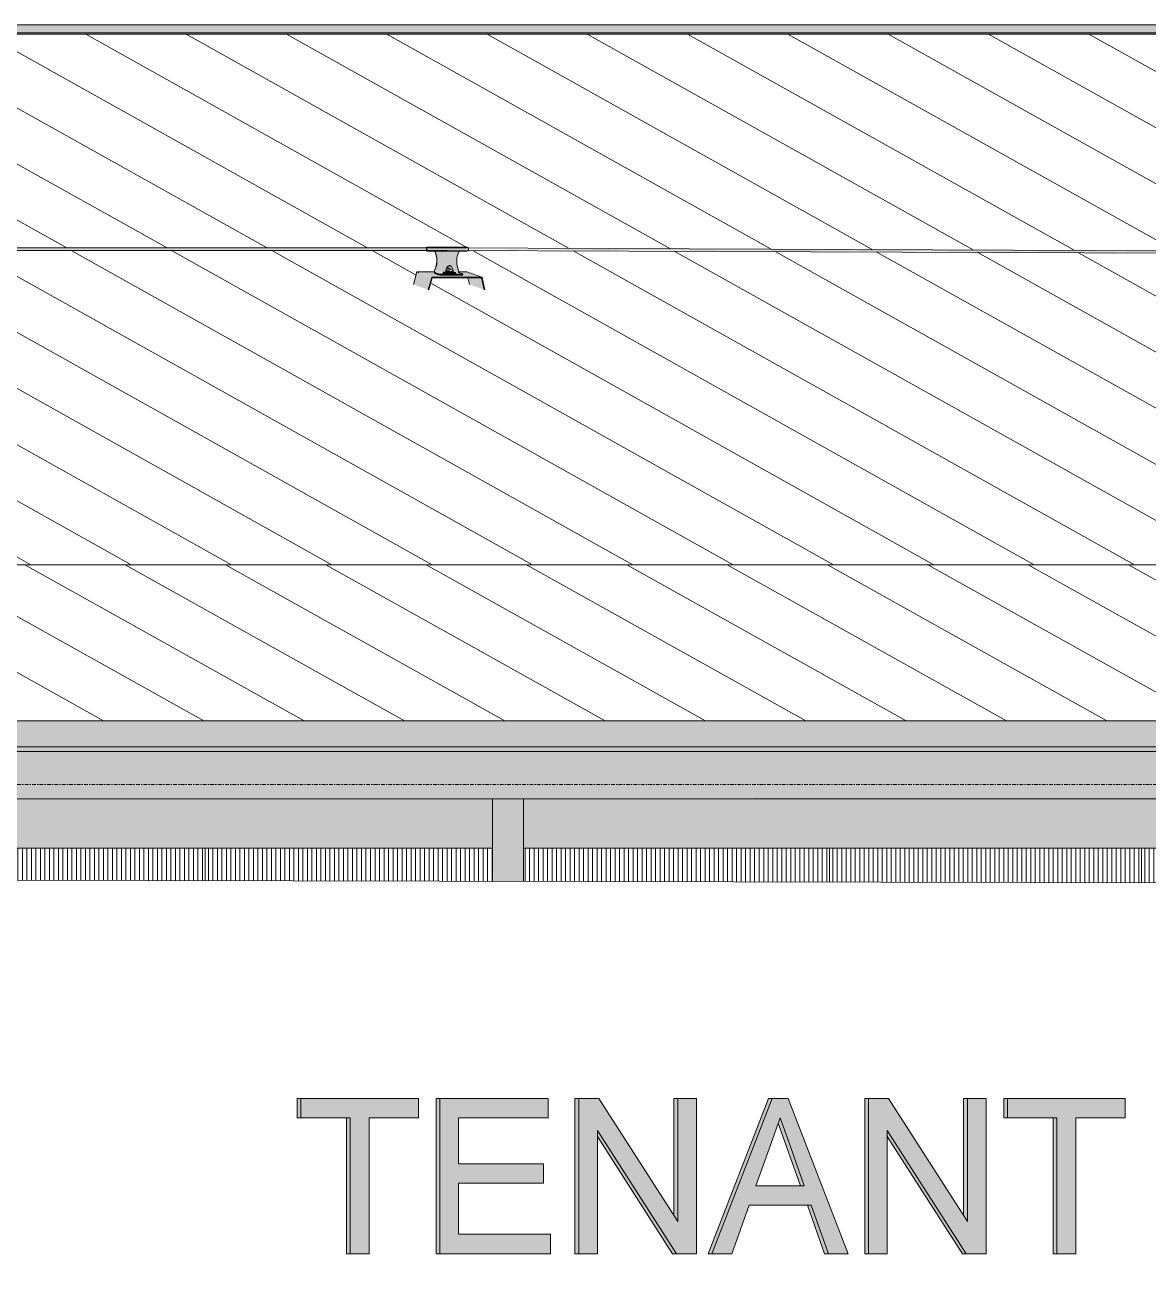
# Model space of a CAD drawing. Header units: millimetres. Extents: x -2361666 to -2009843, y -375 to 29863.
# Drawn here: x -2328658 to -2325026, y 13633 to 17658 of the extents above; entities that cross this region are included whole.
import ezdxf

# ---------------------------------------------------------------- set-up
doc = ezdxf.new("R2010")
doc.units = ezdxf.units.MM
doc.linetypes.add('AEC_Center', pattern=[24, 12, -4, 4, -4])
for name, color, linetype, lineweight in [('A-FLOR-LEVL', 51, 'Continuous', 5), ('A-GENM', 13, 'Continuous', 5), ('A-GLAZ-CURT', 52, 'Continuous', 5), ('A-ROOF', 132, 'Continuous', 5), ('A-ROOF-PATT', 132, 'Continuous', 5), ('P-SANR-FIXT', 6, 'Continuous', 5), ('Q-SPCQ', 91, 'Continuous', 5)]:
    doc.layers.add(name, color=color, linetype=linetype, lineweight=lineweight)

# ---------------------------------------------------------------- blocks, each defined once
blk = doc.blocks.new('Downpipe - Tee Spreader - Downpipe - Tee Spreader-V7-SOUTH EAST - PART B')
at = {"layer": 'P-SANR-FIXT'}
h = blk.add_hatch(color=256, dxfattribs=at)
h.paths.add_polyline_path([(-2327144.1, 11326.6), (-2327140.6, 11327.9), (-2327137.9, 11332.6), (-2327126.4, 11345.3), (-2327113, 11354.3), (-2327109.4, 11356.3), (-2327096.5, 11360.5), (-2327083.5, 11362), (-2327067.7, 11359.1), (-2327058.1, 11354.3), (-2327045.6, 11345.3), (-2327047.5, 12487.6), (-2327144.1, 12487.5), (-2327144.1, 11326.9)])
h.paths.add_polyline_path([(-2327045.6, 14887.6), (-2327047.7, 15154.5), (-2327144.1, 15154.5), (-2327143.6, 14887.8), (-2327045.8, 14887.6)])
for points in [[(-2327036.8, 11325.5), (-2327023.8, 11329.3), (-2327067.7, 11359.1), (-2327071.3, 11360.5), (-2327083.5, 11362), (-2327096.5, 11360.5), (-2327113, 11354.3), (-2327126.4, 11345.3), (-2327138.2, 11332.3), (-2327141.2, 11326.6), (-2327041.6, 11326.6)], [(-2327521.2, 11228.3), (-2327518.1, 11228.3), (-2327515.2, 11233.3), (-2327509.5, 11263.6), (-2327510.6, 11299), (-2327512.7, 11311.9), (-2327518.1, 11324.9), (-2327524.6, 11324.2), (-2327531.7, 11301.6), (-2327533.3, 11276.6), (-2327531.7, 11251.6), (-2327524.3, 11228.3)], [(-2326544.9, 11276.6), (-2326538.8, 11276.6), (-2326540.4, 11301.6), (-2326545.6, 11321.2), (-2326550.9, 11326.6), (-2327518.1, 11324.9), (-2327512.7, 11311.9), (-2327509.5, 11289.5), (-2327509.1, 11276.6), (-2326645.9, 11276.6)], [(-2327145.6, 11326.6), (-2327144.1, 11327.9), (-2327145.6, 11326.9)], [(-2327248, 11226.6), (-2326547.8, 11228.3), (-2326542.3, 11241.2), (-2326539.2, 11263.6), (-2326538.8, 11276.6), (-2327509.1, 11276.6), (-2327510.7, 11251.6), (-2327515.2, 11233.3), (-2327518.1, 11226.6), (-2327482.4, 11226.6)]]:
    blk.add_hatch(color=256, dxfattribs=at).paths.add_polyline_path(points)
for p, q in [((-2327145.6, 15155.2), (-2327145.6, 14887.8)), ((-2327045.6, 14888.8), (-2327045.6, 15155.2)), ((-2327145.6, 12487.8), (-2327145.6, 11326.6)), ((-2327045.6, 11345.2), (-2327045.6, 12487.6)), ((-2327006.6, 11317), (-2327057.9, 11354.4)), ((-2326550.9, 11326.6), (-2327521.2, 11326.6)), ((-2327081, 11247.5), (-2327065.5, 11236.2)), ((-2327521.2, 11226.6), (-2326550.9, 11226.6))]:
    blk.add_line(p, q, dxfattribs=at)
for centre, major_axis, ratio, start_param, end_param in [((-2327521.2, 11276.6), (0, 50), 0.241811, 4.712389, 7.853982), ((-2327036, 11276.6), (29.5, 40.4), 0.955582, 0.550103, 0.667051), ((-2326550.9, 11276.6), (0, 50), 0.241811, 4.712389, 6.283185), ((-2327521.2, 11276.6), (0, 50), 0.241811, 1.570796, 4.712389), ((-2326550.9, 11276.6), (0, 50), 0.241811, 3.141593, 4.712389)]:
    blk.add_ellipse(centre, major_axis=major_axis, ratio=ratio, start_param=start_param, end_param=end_param, dxfattribs=at)
blk.add_open_spline([(-2327141.6, 11326.7), (-2327140.9, 11328.1), (-2327139.2, 11331.2), (-2327135.9, 11336.1), (-2327132.4, 11340.2), (-2327129.2, 11343.3), (-2327125.9, 11346.3), (-2327121.4, 11349.8), (-2327115.6, 11353.4), (-2327109.4, 11356.4), (-2327103, 11358.9), (-2327094.3, 11361.2), (-2327083.3, 11362.4), (-2327071.1, 11361), (-2327062.8, 11357.7), (-2327058.9, 11355.1), (-2327057.9, 11354.4)], degree=3, knots=[0.050558, 0.050558, 0.050558, 0.050558, 0.0833333, 0.125, 0.1666667, 0.1875, 0.2083333, 0.25, 0.2916667, 0.3333333, 0.375, 0.4166667, 0.5, 0.5833333, 0.6666667, 0.6937161, 0.6937161, 0.6937161, 0.6937161], dxfattribs=at)
blk = doc.blocks.new('Static Line_Sayfa_Metal Deck_Pan Mount - Up to 15 _ pitch - Max 2 Users-1865617-SOUTH EAST - PART B')
at = {"layer": 'Q-SPCQ'}
h = blk.add_hatch(color=256, dxfattribs=at)
h.paths.add_polyline_path([(-2337426.1, 16928.2), (-2332451.1, 16930.3), (-2332453.4, 16928.6), (-2332457.8, 16931.3), (-2332457.8, 16931.8), (-2337420.3, 16929.8), (-2337420.4, 16929.1), (-2337423.8, 16930.8), (-2337426.1, 16928.2)])
h.paths.add_polyline_path([(-2332328.2, 16928.2), (-2327353.2, 16929.9), (-2327355.5, 16928.6), (-2327359.8, 16930.8), (-2327359.9, 16931.8), (-2332322.4, 16929.9), (-2332324.4, 16928.8), (-2332325.9, 16930.8), (-2332328.2, 16928.2)])
h = blk.add_hatch(color=256, dxfattribs=at)
h.paths.add_polyline_path([(-2337425.9, 16931.8), (-2337423.7, 16933.9), (-2337421.7, 16931.8), (-2332457.7, 16933.9), (-2332457.7, 16934.4), (-2332453.3, 16932.8), (-2332452.3, 16936.1), (-2337425.9, 16933.8), (-2337425.9, 16932.8)])
h.paths.add_polyline_path([(-2332328, 16931.8), (-2332325.8, 16933.9), (-2332323.8, 16931.8), (-2327359.8, 16933.9), (-2327359.8, 16934.4), (-2327355.4, 16932.8), (-2327354.4, 16936.1), (-2332328, 16933.8), (-2332328, 16932.3)])
for points in [[(-2327355.5, 16928.6), (-2327356.2, 16934.7), (-2327359.8, 16932.8), (-2327359.2, 16929.1)], [(-2327331.6, 16925.7), (-2327230.9, 16927), (-2327230.2, 16928.4), (-2327231.3, 16938.6), (-2327354.4, 16938.6), (-2327353.1, 16934.7), (-2327353.1, 16932.8), (-2327354.7, 16925.7), (-2327333, 16925.7)], [(-2327228, 16928.6), (-2327225.2, 16930.8), (-2327228, 16930.8), (-2327228, 16928.9)], [(-2327282.3, 16866.2), (-2327275.3, 16866.6), (-2327282.5, 16869.4), (-2327282.4, 16867.2)], [(-2327353.3, 16800.8), (-2327342.3, 16841), (-2327390.5, 16858.4), (-2327401.4, 16818.2), (-2327356.4, 16801.9)], [(-2327341.4, 16841.8), (-2327180.5, 16841.8), (-2327229.3, 16859.2), (-2327254.9, 16857.2), (-2327255.3, 16856.7), (-2327253.4, 16856.1), (-2327242.5, 16852.2), (-2327253.5, 16850.9), (-2327253.5, 16847.9), (-2327302, 16847.9), (-2327302, 16850.9), (-2327320.2, 16850.9), (-2327320.2, 16849.2), (-2327332.1, 16853.5), (-2327332.1, 16856.5), (-2327332.9, 16858.8), (-2327332.9, 16859.2), (-2327387.5, 16858.4), (-2327342.3, 16842.1)], [(-2327320.2, 16849.2), (-2327320.1, 16852.2), (-2327332.1, 16856.5), (-2327332.1, 16853.5), (-2327324.9, 16850.9)], [(-2327290.9, 16850.9), (-2327242.5, 16852.2), (-2327254.4, 16856.5), (-2327332.1, 16856.5), (-2327320.1, 16852.2), (-2327291, 16850.9)], [(-2327302, 16847.9), (-2327253.5, 16847.9), (-2327253.5, 16850.9), (-2327302, 16850.9), (-2327302, 16847.9)], [(-2327282.1, 16855.4), (-2327281.9, 16862.8), (-2327296.1, 16863.8), (-2327296.1, 16856.4), (-2327290.8, 16855.7)], [(-2327282.1, 16855.4), (-2327274.8, 16857.9), (-2327274.7, 16863.1), (-2327281.9, 16860.8), (-2327282, 16855.7)], [(-2327172.3, 16800.8), (-2327183.2, 16839.8), (-2327225.5, 16839.8), (-2327218.1, 16817.3), (-2327180.5, 16803.7)]]:
    blk.add_hatch(color=256, dxfattribs=at).paths.add_polyline_path(points)
h = blk.add_hatch(color=256, dxfattribs=at)
h.paths.add_polyline_path([(-2327354, 16927), (-2327354.7, 16928.2), (-2327354.7, 16927)])
h.paths.add_polyline_path([(-2327225.9, 16935.5), (-2327226.2, 16937.4), (-2327226.1, 16935.5)])
h.paths.add_polyline_path([(-2327353.5, 16936.1), (-2327354.4, 16937.4), (-2327354.4, 16936.1)])
h = blk.add_hatch(color=256, dxfattribs=at)
h.paths.add_polyline_path([(-2327332.9, 16860.8), (-2327296.2, 16860.8), (-2327296.1, 16863.8), (-2327274.7, 16860.8), (-2327255.3, 16860.8), (-2327260.2, 16877.8), (-2327261.7, 16893.7), (-2327259.5, 16909.5), (-2327255.3, 16925.7), (-2327331.6, 16925.7), (-2327326.7, 16909.5), (-2327325.2, 16893.7), (-2327327.3, 16877.8), (-2327333, 16860.8)])
h.paths.add_polyline_path([(-2327282.3, 16866.2), (-2327291.6, 16866.6), (-2327292.9, 16872.1), (-2327289.5, 16873.7), (-2327278.8, 16866.4), (-2327282.1, 16866.2)])
h.paths.add_polyline_path([(-2327289.5, 16873.7), (-2327289.1, 16877), (-2327282.8, 16874.2)])
h = blk.add_hatch(color=256, dxfattribs=at)
h.paths.add_polyline_path([(-2322886.5, 16912.8), (-2322886.5, 16911.7), (-2322882.8, 16912.5)])
h.paths.add_polyline_path([(-2322285.3, 16909.4), (-2322257.1, 16912.6), (-2322280.1, 16913), (-2327224.3, 16929.5), (-2327226.2, 16928.9), (-2327228, 16930.8), (-2327226.1, 16928.3), (-2327114.4, 16927.7), (-2327082.7, 16928.6), (-2327027, 16927.8), (-2327026, 16928.2), (-2326966.8, 16927.7), (-2326890.2, 16927.2), (-2326789.4, 16926.4), (-2326779, 16927), (-2326609.4, 16926.2), (-2326571.1, 16925.8), (-2326501.9, 16925.9), (-2325437.2, 16921.3), (-2325378, 16922.1), (-2323700.8, 16914.8), (-2323641.6, 16915.6), (-2322403.6, 16911), (-2322398, 16911.1), (-2322373, 16909.8), (-2322290.2, 16909.5)])
h.paths.add_polyline_path([(-2326710.2, 16926), (-2326709.7, 16927.2), (-2326708.6, 16926.2)])
h.paths.add_polyline_path([(-2326924.7, 16926.8), (-2326936.9, 16927.8), (-2326945.1, 16926.9)])
h.paths.add_polyline_path([(-2327078.8, 16927.4), (-2327094.7, 16928), (-2327089.5, 16927.4), (-2327082.7, 16927.4)])
h = blk.add_hatch(color=256, dxfattribs=at)
h.paths.add_polyline_path([(-2322260.3, 16913), (-2322255.6, 16915.5), (-2322274.8, 16916.9), (-2322359, 16917.3), (-2322450.4, 16917.1), (-2322463.3, 16917.2), (-2322497.1, 16917.8), (-2322541.5, 16917.7), (-2322684.9, 16918.9), (-2322701.5, 16919), (-2324318.1, 16925), (-2325300.2, 16928.7), (-2325339.6, 16928.8), (-2326480.9, 16932.5), (-2326491.9, 16932.5), (-2326646.6, 16933.7), (-2327104.8, 16931.1), (-2322268.7, 16913)])
h.paths.add_polyline_path([(-2323128.8, 16919.1), (-2323122.9, 16920.5), (-2323128.6, 16919.1)])
h = blk.add_hatch(color=256, dxfattribs=at)
h.paths.add_polyline_path([(-2327282.3, 16866.2), (-2327282.6, 16870.2), (-2327291.6, 16872.7), (-2327293.8, 16869.4), (-2327290.8, 16866.5), (-2327282.6, 16866.2)])
h.paths.add_polyline_path([(-2327289.5, 16873.7), (-2327282.8, 16874.2), (-2327289.1, 16877)])
h = blk.add_hatch(color=256, dxfattribs=at)
h.paths.add_polyline_path([(-2327353.3, 16800.8), (-2327351.3, 16800.8), (-2327342.3, 16841)])
h.paths.add_polyline_path([(-2327172.3, 16800.8), (-2327170.3, 16800.8), (-2327181.1, 16839)])
h = blk.add_hatch(color=256, dxfattribs=at)
h.paths.add_polyline_path([(-2327255.2, 16856.7), (-2327255.2, 16858.8), (-2327255.3, 16860.8), (-2327274.8, 16858.5), (-2327274.7, 16856.7), (-2327255.3, 16856.7)])
h.paths.add_polyline_path([(-2327332.1, 16856.7), (-2327296.2, 16858.8), (-2327296.3, 16860.8), (-2327332.9, 16858.8), (-2327332.1, 16856.7)])
for p, q in [((-2327292, 16936.2), (-2337489.8, 16936.1)), ((-2337489.8, 16928.1), (-2327292, 16928.2)), ((-2327356.8, 16938.4), (-2327361, 16937.4)), ((-2327361, 16927), (-2327356.8, 16925.9)), ((-2327231.5, 16938.7), (-2327354.5, 16938.7)), ((-2327354.5, 16925.7), (-2327231.5, 16925.7)), ((-2327332.3, 16926), (-2327332.3, 16924.8)), ((-2327332.3, 16924.8), (-2327331.6, 16924.6)), ((-2327331.6, 16925.7), (-2327331.5, 16926.2)), ((-2327331.6, 16924.6), (-2327331.6, 16925.7)), ((-2327331.6, 16925.7), (-2327254, 16925.7)), ((-2322241.6, 16917.2), (-2327293, 16936.2)), ((-2327293, 16928.2), (-2322241.6, 16909.2)), ((-2327253.9, 16926.2), (-2327254, 16925.7)), ((-2327254, 16925.7), (-2327254, 16924.6)), ((-2327225, 16937.4), (-2327229.1, 16938.4)), ((-2327229.1, 16925.9), (-2327225, 16927)), ((-2327294.7, 16865.6), (-2327295.9, 16864.9)), ((-2327294.4, 16867.2), (-2327294.4, 16866.2)), ((-2327275, 16865.8), (-2327275, 16866.8)), ((-2327273.5, 16864.5), (-2327274.7, 16865.2)), ((-2327401.4, 16818.2), (-2327390.5, 16858.4)), ((-2327389.5, 16859.2), (-2327332.9, 16859.2)), ((-2327384, 16857.2), (-2327387, 16857.2)), ((-2327342.3, 16841), (-2327353.3, 16800.8)), ((-2327351.3, 16800.8), (-2327340.9, 16839)), ((-2327180.5, 16841.8), (-2327341.4, 16841.8)), ((-2327339.9, 16839.8), (-2327182, 16839.8)), ((-2327333.6, 16863.1), (-2327333.7, 16861.1)), ((-2327332.9, 16862.8), (-2327333.6, 16863.1)), ((-2327333, 16860.8), (-2327332.9, 16862.8)), ((-2327320.1, 16852.2), (-2327332.1, 16856.5)), ((-2327332.1, 16853.5), (-2327320.2, 16849.2)), ((-2327304.8, 16856.9), (-2327304.8, 16853.9)), ((-2327302, 16850.9), (-2327253.5, 16850.9)), ((-2327302, 16847.9), (-2327253.5, 16847.9)), ((-2327296.5, 16864.1), (-2327296.6, 16856.7)), ((-2327273.1, 16856.2), (-2327273, 16863.6)), ((-2327265.1, 16853), (-2327265, 16856)), ((-2327255.3, 16862.8), (-2327255.3, 16860.8)), ((-2327255.3, 16859.2), (-2327228.7, 16859.2)), ((-2327254.4, 16856.5), (-2327242.5, 16852.2)), ((-2327242.6, 16849.2), (-2327248, 16851.1)), ((-2327242.1, 16848.9), (-2327242.1, 16851.8)), ((-2327180.2, 16841.7), (-2327228.3, 16859.1)), ((-2327220.5, 16818.2), (-2327225.5, 16839.8)), ((-2327181.1, 16839), (-2327172.3, 16800.8)), ((-2327170.3, 16800.8), (-2327179.6, 16841))]:
    blk.add_line(p, q, dxfattribs=at)
at = {"layer": 'Q-SPCQ', "flags": 128}
for points in [[(-2327354.5, 16938.7), (-2327356.1, 16938.5), (-2327356.8, 16938.4)], [(-2327354.5, 16925.7), (-2327356.1, 16925.8), (-2327356.8, 16925.9)], [(-2327231.5, 16938.7), (-2327229.9, 16938.5), (-2327229.1, 16938.4)], [(-2327231.5, 16925.7), (-2327229.9, 16925.8), (-2327229.1, 16925.9)], [(-2327296.5, 16864.1), (-2327296.4, 16864.5), (-2327296.2, 16864.7), (-2327296, 16864.9), (-2327295.9, 16864.9)], [(-2327294.4, 16866.2), (-2327294.5, 16865.9), (-2327294.6, 16865.7), (-2327294.7, 16865.6), (-2327294.7, 16865.6)], [(-2327294.4, 16867.2), (-2327293, 16872.6), (-2327290.7, 16875.9), (-2327288.7, 16877.5), (-2327287.3, 16878.3), (-2327286.3, 16878.8), (-2327285.6, 16879.1), (-2327285, 16879.2), (-2327284.6, 16879.3), (-2327284.4, 16879.4)], [(-2327275, 16866.8), (-2327276.1, 16872.3), (-2327278.3, 16875.6), (-2327280.2, 16877.3), (-2327281.5, 16878.2), (-2327282.5, 16878.7), (-2327283.2, 16879), (-2327283.8, 16879.2), (-2327284.2, 16879.3), (-2327284.4, 16879.4)], [(-2327275, 16865.8), (-2327274.9, 16865.4), (-2327274.8, 16865.3), (-2327274.7, 16865.2), (-2327274.7, 16865.2)], [(-2327273, 16863.6), (-2327273.1, 16864), (-2327273.2, 16864.2), (-2327273.4, 16864.4), (-2327273.5, 16864.5)]]:
    blk.add_lwpolyline(points, dxfattribs=at)
at = {"layer": 'Q-SPCQ'}
for centre, major_axis, ratio, start_param, end_param in [((-2327360.9, 16932.2), (0, 5.22), 0.241811, 3.054326, 4.101523), ((-2327360.9, 16932.2), (0, 5.22), 0.241811, 5.276562, 6.195918), ((-2327360.9, 16932.2), (0, 5.22), 0.241811, 4.242364, 5.046142), ((-2327393.9, 16893.9), (23.8, 65.8), 0.966631, 4.590044, 5.50761), ((-2327393.2, 16893.7), (23.8, 65.8), 0.966631, 4.590044, 5.50761), ((-2327193.7, 16893.7), (23.8, 65.8), 0.966631, 1.448452, 2.366017), ((-2327225.1, 16932.2), (0, 5.22), 0.241811, 3.054326, 6.195918), ((-2327389.6, 16858.2), (0.34, 0.94), 0.966631, 0.336438, 1.655075), ((-2327341.4, 16840.8), (0.34, 0.94), 0.966631, 0.336438, 1.655075), ((-2327339.9, 16838.8), (0.34, 0.94), 0.966631, 0.336438, 1.655075), ((-2327332, 16860.5), (0, 7), 0.241811, 1.483529, 3.054326), ((-2327332, 16860.5), (0, 4), 0.241811, 1.483529, 3.054326), ((-2327305.7, 16849.2), (-15, 0.3), 0.08457, 0.245128, 1.815924), ((-2327305.6, 16852.2), (-15, 0.3), 0.08457, 0.245128, 1.815924), ((-2327284.9, 16856.5), (-19.9, 0.4), 0.08457, 5.380101, 8.09911), ((-2327284.9, 16853.5), (-19.9, 0.4), 0.08457, 4.957517, 8.09911), ((-2327284.9, 16856.5), (-11.7, 0.2), 0.08457, 0, 1.815924), ((-2327284.9, 16853.5), (-19.9, 0.4), 0.08457, 1.815924, 4.957517), ((-2327284.9, 16856.5), (-11.7, 0.2), 0.08457, 1.815924, 3.386721), ((-2327284.9, 16856.5), (-19.9, 0.4), 0.08457, 1.815924, 4.172119), ((-2327254.4, 16860.5), (0, 4), 0.241811, 1.483529, 3.054326), ((-2327257.1, 16852.2), (-15, 0.3), 0.08457, 1.815924, 3.386721), ((-2327257.1, 16849.2), (-15, 0.3), 0.08457, 1.815924, 3.386721), ((-2327182.1, 16838.8), (0.34, 0.94), 0.966631, 5.300987, 6.619623), ((-2327180.5, 16840.8), (0.34, 0.94), 0.966631, 5.300987, 6.619623)]:
    blk.add_ellipse(centre, major_axis=major_axis, ratio=ratio, start_param=start_param, end_param=end_param, dxfattribs=at)
blk = doc.blocks.new('Ridge Capping - Ridge Capping-1882401-SOUTH EAST - PART B')
at = {"layer": 'A-ROOF'}
for points in [[(-2347269.4, 17631.5), (-2322904.5, 17631.6), (-2322976.9, 17657.7), (-2347269.4, 17657.7), (-2347269.4, 17654.7)], [(-2347269.4, 17627.8), (-2322902.6, 17627.8), (-2322904.5, 17631.6), (-2347269.4, 17629.8), (-2347269.4, 17628.6)]]:
    blk.add_hatch(color=256, dxfattribs=at).paths.add_polyline_path(points)
for p, q in [((-2347269.4, 17657.7), (-2322976.9, 17657.7)), ((-2322904.5, 17631.6), (-2347269.4, 17631.5)), ((-2322902.6, 17627.8), (-2347269.4, 17627.8))]:
    blk.add_line(p, q, dxfattribs=at)
blk = doc.blocks.new('FP_73-SOUTH EAST - PART B')
at = {"layer": 'A-GENM'}
blk.add_line((-2324038, 14880.7), (-2324038, 14994.7), dxfattribs=at)
blk = doc.blocks.new('MulticellPanel_Polycarbonate_Danpal_1040w - Grey-V72-SOUTH EAST - PART B')
at = {"layer": 'A-GENM'}
h = blk.add_hatch(dxfattribs=at)
h.set_pattern_fill('FP_25', color=256, style=0, pattern_type=2)
h.set_pattern_definition([(90, (-2324541.943, 15017.768), (14.555, -9e-16), [])])
h.paths.add_polyline_path([(-2324040.3, 14880.7), (-2324040.3, 14994.7), (-2325043.6, 14994.7), (-2325043.6, 14883), (-2324054.4, 14880.7)])
blk.add_blockref('FP_73-SOUTH EAST - PART B', (0, 0), dxfattribs=at)
blk = doc.blocks.new('FP_75-SOUTH EAST - PART B')
at = {"layer": 'A-GENM'}
blk.add_line((-2325047.1, 14883), (-2325047.1, 14994.7), dxfattribs=at)
blk = doc.blocks.new('MulticellPanel_Polycarbonate_Danpal_1040w - Grey-V74-SOUTH EAST - PART B')
at = {"layer": 'A-GENM'}
h = blk.add_hatch(dxfattribs=at)
h.set_pattern_fill('FP_26', color=256, style=0, pattern_type=2)
h.set_pattern_definition([(90, (-2325551.08, 15017.768), (14.555, -9e-16), [])])
h.paths.add_polyline_path([(-2325049.4, 14883), (-2325049.4, 14994.7), (-2326052.7, 14994.7), (-2326052.7, 14885.3), (-2325050.6, 14883)])
blk.add_blockref('FP_75-SOUTH EAST - PART B', (0, 0), dxfattribs=at)
blk = doc.blocks.new('FP_77-SOUTH EAST - PART B')
at = {"layer": 'A-GENM'}
blk.add_line((-2326056.3, 14885.3), (-2326056.3, 14994.7), dxfattribs=at)
blk = doc.blocks.new('MulticellPanel_Polycarbonate_Danpal_1040w - Grey-V76-SOUTH EAST - PART B')
at = {"layer": 'A-GENM'}
h = blk.add_hatch(dxfattribs=at)
h.set_pattern_fill('FP_27', color=256, style=0, pattern_type=2)
h.set_pattern_definition([(90, (-2326560.216, 15017.768), (14.555, -9e-16), [])])
h.paths.add_polyline_path([(-2326058.6, 14885.3), (-2326058.6, 14994.7), (-2327045.6, 14994.7), (-2327045.6, 14887.6), (-2326076.1, 14885.4)])
blk.add_blockref('FP_77-SOUTH EAST - PART B', (0, 0), dxfattribs=at)
blk = doc.blocks.new('MulticellPanel_Polycarbonate_Danpal_1040w - Grey-V78-SOUTH EAST - PART B')
at = {"layer": 'A-GENM'}
h = blk.add_hatch(dxfattribs=at)
h.set_pattern_fill('FP_28', color=256, style=0, pattern_type=2)
h.set_pattern_definition([(90, (-2327569.352, 15017.768), (14.555, -9e-16), [])])
h.paths.add_polyline_path([(-2327145.6, 14887.8), (-2327145.6, 14994.7), (-2328071, 14994.7), (-2328071, 14890), (-2327248, 14888.1)])
blk = doc.blocks.new('FP_80-SOUTH EAST - PART B')
at = {"layer": 'A-GENM'}
blk.add_line((-2328074.6, 14890), (-2328074.6, 14994.7), dxfattribs=at)
blk = doc.blocks.new('MulticellPanel_Polycarbonate_Danpal_1040w - Grey-V79-SOUTH EAST - PART B')
at = {"layer": 'A-GENM'}
h = blk.add_hatch(dxfattribs=at)
h.set_pattern_fill('FP_29', color=256, style=0, pattern_type=2)
h.set_pattern_definition([(90, (-2328578.488, 15017.768), (14.555, -9e-16), [])])
h.paths.add_polyline_path([(-2328076.8, 14890), (-2328076.8, 14994.7), (-2329080.1, 14994.7), (-2329080.1, 14892.3), (-2328185.6, 14890.2)])
blk.add_blockref('FP_80-SOUTH EAST - PART B', (0, 0), dxfattribs=at)
blk = doc.blocks.new('Generic Models 13 - Generic Models 13-2262104-SOUTH EAST - PART B')
at = {"layer": 'A-GENM'}
blk.add_line((-2319853.7, 14871), (-2329556.9, 14893.4), dxfattribs=at)
blk = doc.blocks.new('Gutter 01 - Gutter 01-2642328-SOUTH EAST - PART B')
at = {"layer": 'A-GENM'}
for points in [[(-2339287.5, 15157.1), (-2318788.5, 15157.1), (-2318742.1, 15307.1), (-2339241, 15307.1), (-2339280.4, 15179.8)], [(-2339202, 15318.7), (-2318742.7, 15318.7), (-2318747.6, 15322.3), (-2339246.6, 15322.3), (-2339241.7, 15318.7)], [(-2339241, 15307.1), (-2318741.8, 15308.2), (-2318742.3, 15318.2), (-2318742.7, 15318.7), (-2339240.9, 15317.3), (-2339241, 15307.1)], [(-2339288.7, 15154.5), (-2318789.1, 15155.7), (-2318789.1, 15157.1), (-2339288.7, 15154.8), (-2339289.3, 15154.5)]]:
    blk.add_hatch(color=256, dxfattribs=at).paths.add_polyline_path(points)
for p, q in [((-2318747.6, 15322.3), (-2339246.6, 15322.3)), ((-2318742.1, 15307.1), (-2339241, 15307.1)), ((-2339289.3, 15154.5), (-2318790.3, 15154.5))]:
    blk.add_line(p, q, dxfattribs=at)

msp = doc.modelspace()

# ---------------------------------------------------------------- hatches: boundary and pattern name
at = {"layer": 'A-GENM'}
for points in [[(-2327765.6, 14122.2), (-2327765.6, 14185), (-2327777.7, 14185), (-2327777.7, 14122.2)], [(-2327605.7, 13682.7), (-2327544.7, 13682.7), (-2327544.7, 14122.2), (-2327384.8, 14122.2), (-2327384.8, 14185), (-2327765.6, 14185), (-2327765.6, 14122.2), (-2327605.7, 14122.2), (-2327605.7, 14015.6)], [(-2327328.4, 13682.7), (-2327316.3, 13682.7), (-2327316.3, 14185), (-2327328.4, 14185), (-2327328.4, 13745.5)], [(-2327130.8, 13682.7), (-2326958.4, 13682.7), (-2326958.4, 13745.5), (-2327255.4, 13745.5), (-2327255.4, 13910.3), (-2326981.2, 13910.3), (-2326981.2, 13973.1), (-2327255.4, 13973.1), (-2327255.4, 14122.2), (-2326966, 14122.2), (-2326966, 14185), (-2327316.3, 14185), (-2327316.3, 13682.7), (-2327248, 13682.7)], [(-2326867, 13682.7), (-2326867, 14185), (-2326879.1, 14185), (-2326879.1, 13682.7)], [(-2326867, 13682.7), (-2326806.1, 13682.7), (-2326806.1, 14080.7), (-2326551.4, 13682.7), (-2326486.2, 13682.7), (-2326486.2, 14185), (-2326547.1, 14185), (-2326547.1, 13787), (-2326801.8, 14185), (-2326867, 14185), (-2326867, 14015.6)], [(-2326547.1, 13787), (-2326547.1, 14185), (-2326559.2, 14185), (-2326559.2, 13805.9), (-2326551.4, 13793.7)], [(-2326436.2, 13682.7), (-2326241.7, 14185), (-2326253.8, 14185), (-2326448.3, 13682.7)], [(-2325942.4, 13682.7), (-2325930.3, 13682.7), (-2325930.3, 14185), (-2325942.4, 14185), (-2325942.4, 13821.5)], [(-2325930.3, 13682.7), (-2325869.4, 13682.7), (-2325869.4, 14080.7), (-2325614.8, 13682.7), (-2325549.5, 13682.7), (-2325549.5, 14185), (-2325610.5, 14185), (-2325610.5, 13787), (-2325865.1, 14185), (-2325930.3, 14185), (-2325930.3, 13821.5)], [(-2325610.5, 13787), (-2325610.5, 14185), (-2325622.6, 14185), (-2325622.6, 13805.9), (-2325614.8, 13793.7)], [(-2325481, 14122.2), (-2325481, 14185), (-2325493.1, 14185), (-2325493.1, 14122.2)], [(-2325260.2, 13682.7), (-2325260.2, 14122.2), (-2325100.2, 14122.2), (-2325100.2, 14185), (-2325481, 14185), (-2325481, 14122.2), (-2325321.1, 14122.2), (-2325321.1, 13682.7)], [(-2327617.8, 13682.7), (-2327605.7, 13682.7), (-2327605.7, 14122.2), (-2327617.8, 14122.2), (-2327617.8, 14015.6)], [(-2326193.3, 14025.9), (-2326181.7, 14025.9), (-2326215.9, 14122.2), (-2326221.9, 14105.1), (-2326193.8, 14025.9)], [(-2325321.1, 13682.7), (-2325321.1, 14122.2), (-2325333.2, 14122.2), (-2325333.2, 13682.7)], [(-2326551.4, 13682.7), (-2326806.1, 14080.7), (-2326806.1, 14061.8), (-2326563.5, 13682.7)], [(-2325614.8, 13682.7), (-2325869.4, 14080.7), (-2325869.4, 14061.8), (-2325626.8, 13682.7)], [(-2326137.7, 13902.4), (-2326181.7, 14025.9), (-2326193.3, 14024.3), (-2326149.8, 13902.4)], [(-2326059.8, 13682.7), (-2326115.5, 13839.6), (-2326127.5, 13839.6), (-2326071.9, 13682.7)]]:
    msp.add_hatch(color=256, dxfattribs=at).paths.add_polyline_path(points)
h = msp.add_hatch(color=256, dxfattribs=at)
h.paths.add_polyline_path([(-2326436.2, 13682.7), (-2326372, 13682.7), (-2326316.3, 13839.6), (-2326115.5, 13839.6), (-2326059.8, 13682.7), (-2325995.4, 13682.7), (-2326189.8, 14185), (-2326241.7, 14185), (-2326310.5, 14007.4)])
h.paths.add_polyline_path([(-2326293.9, 13902.4), (-2326215.9, 14122.1), (-2326137.7, 13902.4), (-2326241.7, 13902.4)])
at = {"layer": 'A-ROOF'}
h = msp.add_hatch(color=256, dxfattribs=at)
h.paths.add_polyline_path([(-2339289.3, 15154.5), (-2339287.5, 15157.1), (-2339287.5, 15159.6), (-2339241, 15317.3), (-2339241.7, 15318.7), (-2339246.6, 15322.3), (-2318830.4, 15322.3), (-2318830.4, 15380.2), (-2318830.4, 15383.2), (-2318830.4, 15406.3), (-2339329.4, 15406.2), (-2339329.4, 15156.5), (-2339289.3, 15154.5)])
h.paths.add_polyline_path([(-2339329.4, 14994.7), (-2338207.3, 14994.7), (-2338207.3, 15154.5), (-2339329.4, 15154.5)])
h.paths.add_polyline_path([(-2338107.3, 14994.7), (-2334520, 14994.7), (-2334520, 15154.5), (-2338107.3, 15154.5)])
h.paths.add_polyline_path([(-2334420, 14994.7), (-2330832.8, 14994.7), (-2330832.8, 15154.5), (-2334420, 15154.5)])
h.paths.add_polyline_path([(-2330732.8, 14994.7), (-2327145.6, 14994.7), (-2327145.6, 15154.5), (-2330732.8, 15154.5)])
h.paths.add_polyline_path([(-2327045.6, 14994.7), (-2323458.3, 14994.7), (-2323458.3, 15154.5), (-2327045.6, 15154.5), (-2327045.6, 15082.8)])
h.paths.add_polyline_path([(-2323358.4, 14994.7), (-2319771.1, 14994.7), (-2319771.1, 15154.5), (-2323358.4, 15154.5), (-2323358.4, 15126.3)])
h.paths.add_polyline_path([(-2319671.1, 14994.7), (-2318830.4, 14994.7), (-2318830.4, 15154.5), (-2319671.1, 15154.5), (-2319671.1, 15082.8)])
at = {"layer": 'A-ROOF-PATT'}
h = msp.add_hatch(dxfattribs=at)
h.set_pattern_fill('FP_3', color=256, style=0, pattern_type=2)
h.set_pattern_definition([(150.771, (-850854.14, -385739.02), (-328.892075, 2.537563), [])])
h.paths.add_polyline_path([(-2340960, 15911.6), (-2326310.5, 15911.6), (-2319848.1, 15911.6), (-2322928.6, 17627.8), (-2347367.8, 17626.4), (-2340986.6, 15911.6)])
h.paths.add_polyline_path([(-2337549.1, 16800.7), (-2337597.3, 16818.2), (-2337585.4, 16858.1), (-2337536.7, 16839), (-2337547.1, 16800.7)])
h.paths.add_polyline_path([(-2342179.3, 16912.2), (-2342172.7, 16910.6), (-2342182.6, 16911.8)])
h.paths.add_polyline_path([(-2338370.3, 16932.8), (-2338370.3, 16931.4), (-2338363.6, 16931.9)])
h.paths.add_polyline_path([(-2323122.9, 16920.5), (-2323122.9, 16919.1), (-2323116.2, 16919.6)])
h.paths.add_polyline_path([(-2326931.3, 16928.5), (-2326924.7, 16926.8), (-2326933.8, 16928.2)])
h.paths.add_polyline_path([(-2327089.5, 16929), (-2327094.7, 16927.4), (-2327092.4, 16928.4)])
h.paths.add_polyline_path([(-2337368.1, 16800.7), (-2337416.3, 16818.2), (-2337421.3, 16839.8), (-2337537.2, 16841.7), (-2337585.4, 16859.2), (-2337528.8, 16860.8), (-2337522.5, 16882.8), (-2337521.1, 16893.7), (-2337522.5, 16909.5), (-2337528.8, 16925.7), (-2337557.1, 16927.8), (-2337557.9, 16928), (-2338610.5, 16924.1), (-2338633.6, 16923.9), (-2338693.2, 16924.7), (-2338733.3, 16923.5), (-2338816.2, 16924), (-2338909.5, 16923.9), (-2339442.3, 16921.5), (-2339443, 16920.8), (-2339520.6, 16921.5), (-2339600.6, 16921.3), (-2340567.5, 16916.6), (-2340625.8, 16917.5), (-2341546, 16913.4), (-2341573.4, 16913.8), (-2341779.5, 16912.4), (-2341780.4, 16912.1), (-2341839.6, 16913.1), (-2341908.6, 16912.2), (-2342523.6, 16907.7), (-2342524.5, 16859.6), (-2342330.9, 16858.8), (-2342296.5, 16846.3), (-2342293.7, 16802.9), (-2342830.1, 16803.2), (-2342832.7, 16817.9), (-2342871.6, 16818.2), (-2342866.5, 16858.9), (-2342650.6, 16861.2), (-2342650.6, 16866.8), (-2342640.7, 16883.5), (-2342547.6, 16928.7), (-2342545.7, 16907.7), (-2342540.6, 16905.5), (-2342535.4, 16907.7), (-2342528.4, 16910.8), (-2342524.1, 16912.7), (-2342524.5, 16913), (-2342540.2, 16914.9), (-2342539.2, 16915.8), (-2342533.3, 16917.7), (-2342527.9, 16925), (-2342520.3, 16917.3), (-2342138.2, 16918.4), (-2342064.5, 16917.9), (-2342028.9, 16919.1), (-2337549.8, 16937.3), (-2337550.2, 16938.6), (-2337420.8, 16937.3), (-2337420.8, 16936.1), (-2332451.9, 16937.4), (-2332452.3, 16938.6), (-2332322.9, 16937.4), (-2332322.9, 16936.1), (-2327353.9, 16937.4), (-2327354.4, 16938.6), (-2327225.2, 16936.9), (-2327225, 16935.5), (-2326646.6, 16933.7), (-2326483, 16931.9), (-2326463.3, 16933), (-2325280.2, 16928.6), (-2324707.6, 16926.4), (-2324667.9, 16926.3), (-2323108.8, 16920.2), (-2322951, 16919.5), (-2322790.5, 16918.8), (-2322712.2, 16919), (-2322450.4, 16916.3), (-2322440.5, 16918), (-2322257.3, 16917.4), (-2322253, 16925), (-2322244.5, 16916.7), (-2322244.7, 16914.4), (-2322252.8, 16913), (-2322246.2, 16910.8), (-2322251.2, 16910), (-2322239.2, 16905.8), (-2322234.7, 16909.3), (-2322233.7, 16913), (-2322233.2, 16928.7), (-2322138.8, 16880.5), (-2322132.9, 16861.9), (-2322132.9, 16859.6), (-2321939.3, 16858.8), (-2321904.8, 16846.4), (-2321902, 16802.9), (-2322438.4, 16803.2), (-2322441, 16817.9), (-2322479.9, 16818.2), (-2322474.9, 16859), (-2322258.9, 16861.2), (-2322259.5, 16897.3), (-2322260.3, 16910.3), (-2322332.5, 16909.9), (-2322543.3, 16910.8), (-2322547.6, 16910.4), (-2327027.5, 16927.6), (-2327028.6, 16927.2), (-2327114.4, 16927.7), (-2327134.3, 16928.1), (-2327254, 16925.7), (-2327260.2, 16904.5), (-2327261.7, 16893.7), (-2327260.2, 16877.8), (-2327254, 16859.2), (-2327228.7, 16859.2), (-2327181.5, 16840.5), (-2327179.6, 16841), (-2327172.3, 16800.8), (-2327220.5, 16818.2), (-2327225.5, 16839.8), (-2327341.4, 16841.8), (-2327389.5, 16859.2), (-2327332.9, 16860.8), (-2327326.7, 16882.9), (-2327325.2, 16893.7), (-2327326.7, 16909.5), (-2327333, 16925.7), (-2327361, 16927), (-2327362.1, 16928.2), (-2332329.3, 16926.2), (-2332329.5, 16925.7), (-2332351.9, 16925.7), (-2332358.1, 16904.5), (-2332359.6, 16893.7), (-2332358.1, 16877.8), (-2332351.9, 16859.2), (-2332326.6, 16859.2), (-2332279, 16841), (-2332277.5, 16841), (-2332270.2, 16800.7), (-2332318.4, 16818.2), (-2332323.4, 16839.8), (-2332439.3, 16841.8), (-2332487.4, 16859.2), (-2332430.9, 16860.8), (-2332424.6, 16882.8), (-2332423.1, 16893.7), (-2332424.6, 16909.5), (-2332430.9, 16925.7), (-2332458.9, 16927), (-2332460, 16928.2), (-2337427.2, 16926.2), (-2337426, 16925.7), (-2337449.8, 16925.7), (-2337456, 16904.5), (-2337457.5, 16893.7), (-2337456, 16877.8), (-2337449.8, 16859.2), (-2337424.5, 16859.2), (-2337376.9, 16840.9), (-2337375.4, 16841), (-2337366.1, 16800.7)])
h.paths.add_polyline_path([(-2332451.2, 16800.7), (-2332499.4, 16818.2), (-2332487.4, 16858.1), (-2332438.8, 16839), (-2332449.2, 16800.7)])
h.paths.add_polyline_path([(-2327353.3, 16800.8), (-2327401.4, 16818.2), (-2327389.5, 16858.1), (-2327340.9, 16839), (-2327351.3, 16800.8)])
h.paths.add_polyline_path([(-2342345.4, 16910), (-2342330.9, 16910.6), (-2342342.7, 16910)])
h.paths.add_polyline_path([(-2342535.2, 16918.3), (-2342531.1, 16927.8), (-2342527.9, 16925), (-2342534.1, 16919.3)])
h.paths.add_polyline_path([(-2322246, 16918.3), (-2322251.6, 16926.2), (-2322249, 16926.2), (-2322246.2, 16918.9)])
h.paths.add_polyline_path([(-2342535, 16929.6), (-2342538.4, 16920.5), (-2342539.2, 16930.4), (-2342536.7, 16929.9)])
h.paths.add_polyline_path([(-2342536.7, 16919.5), (-2342533, 16928.7), (-2342532.2, 16926.2), (-2342536.2, 16920.2)])
h.paths.add_polyline_path([(-2322244.5, 16919.5), (-2322249.7, 16927.8), (-2322245.7, 16929.7), (-2322244.6, 16920.2)])
h.paths.add_polyline_path([(-2342542.2, 16920.2), (-2342547.6, 16928.7), (-2342543.3, 16928.7), (-2342542.2, 16920.5)])
h.paths.add_polyline_path([(-2322242.7, 16920.2), (-2322244.5, 16929.9), (-2322241.5, 16930.4), (-2322242.7, 16920.5)])
h.paths.add_polyline_path([(-2322237.2, 16930.1), (-2322240.8, 16920.5), (-2322241.5, 16930.4), (-2322238.9, 16930.2)])
h.paths.add_polyline_path([(-2322238.9, 16920.2), (-2322237.2, 16930.1), (-2322233.7, 16928), (-2322238.8, 16920.5)])
h.paths.add_polyline_path([(-2342540.3, 16920.5), (-2342542.2, 16930.2), (-2342539.4, 16928.7), (-2342540.2, 16921.5)])
h.paths.add_polyline_path([(-2338141.3, 16925.7), (-2338125.2, 16926.2), (-2338119.8, 16925.8)])
h = msp.add_hatch(dxfattribs=at)
h.set_pattern_fill('FP_5', color=256, style=0, pattern_type=2)
h.set_pattern_definition([(330.771, (-3800929.44, 417381.14), (328.892075, -2.537563), [])])
h.paths.add_polyline_path([(-2339329.4, 15406.2), (-2318830.4, 15406.3), (-2319737.4, 15911.6), (-2340947.2, 15911.6), (-2340117.6, 15689.5), (-2339940.4, 15690.9), (-2338994.7, 15437.8), (-2338994.7, 15434.8), (-2339418.1, 15430), (-2339348, 15411.2)])

# ---------------------------------------------------------------- linework, layer by layer
at = {"layer": 'A-FLOR-LEVL', "linetype": 'AEC_Center'}
msp.add_line((-2360866.1, 15200), (-2294238.6, 15200), dxfattribs=at)
at = {"layer": 'A-GENM'}
for p, q in [((-2327777.7, 14122.2), (-2327777.7, 14185)), ((-2327777.7, 14185), (-2327765.6, 14185)), ((-2327384.8, 14185), (-2327765.6, 14185)), ((-2327765.6, 14185), (-2327765.6, 14122.2)), ((-2327384.8, 14122.2), (-2327384.8, 14185)), ((-2327328.4, 13682.7), (-2327328.4, 14185)), ((-2327328.4, 14185), (-2327316.3, 14185)), ((-2326966, 14185), (-2327316.3, 14185)), ((-2327316.3, 14185), (-2327316.3, 13682.7)), ((-2326966, 14122.2), (-2326966, 14185)), ((-2326879.1, 13682.7), (-2326879.1, 14185)), ((-2326879.1, 14185), (-2326867, 14185)), ((-2326801.8, 14185), (-2326867, 14185)), ((-2326867, 14185), (-2326867, 13682.7)), ((-2326547.1, 13787), (-2326801.8, 14185)), ((-2326559.2, 13805.9), (-2326559.2, 14185)), ((-2326559.2, 14185), (-2326547.1, 14185)), ((-2326486.2, 14185), (-2326547.1, 14185)), ((-2326547.1, 14185), (-2326547.1, 13787)), ((-2326486.2, 13682.7), (-2326486.2, 14185)), ((-2326448.3, 13682.7), (-2326253.8, 14185)), ((-2326241.7, 14185), (-2326436.2, 13682.7)), ((-2326253.8, 14185), (-2326241.7, 14185)), ((-2326189.8, 14185), (-2326241.7, 14185)), ((-2325995.4, 13682.7), (-2326189.8, 14185)), ((-2325942.4, 13682.7), (-2325942.4, 14185)), ((-2325942.4, 14185), (-2325930.3, 14185)), ((-2325865.1, 14185), (-2325930.3, 14185)), ((-2325930.3, 14185), (-2325930.3, 13682.7)), ((-2325610.5, 13787), (-2325865.1, 14185)), ((-2325622.6, 13805.9), (-2325622.6, 14185)), ((-2325622.6, 14185), (-2325610.5, 14185)), ((-2325549.5, 14185), (-2325610.5, 14185)), ((-2325610.5, 14185), (-2325610.5, 13787)), ((-2325549.5, 13682.7), (-2325549.5, 14185)), ((-2325493.1, 14122.2), (-2325493.1, 14185)), ((-2325493.1, 14185), (-2325481, 14185)), ((-2325100.2, 14185), (-2325481, 14185)), ((-2325481, 14185), (-2325481, 14122.2)), ((-2325100.2, 14122.2), (-2325100.2, 14185)), ((-2327777.7, 14122.2), (-2327765.6, 14122.2)), ((-2327765.6, 14122.2), (-2327605.7, 14122.2)), ((-2327617.8, 13682.7), (-2327617.8, 14122.2)), ((-2327605.7, 14122.2), (-2327605.7, 13682.7)), ((-2327544.7, 13682.7), (-2327544.7, 14122.2)), ((-2327544.7, 14122.2), (-2327384.8, 14122.2)), ((-2327255.4, 13973.1), (-2327255.4, 14122.2)), ((-2327255.4, 14122.2), (-2326966, 14122.2)), ((-2326246.2, 14036.7), (-2326215.9, 14122.2)), ((-2326193.8, 14025.9), (-2326221.9, 14105.1)), ((-2326215.9, 14122.2), (-2326181.7, 14025.9)), ((-2325493.1, 14122.2), (-2325481, 14122.2)), ((-2325481, 14122.2), (-2325321.1, 14122.2)), ((-2325333.2, 13682.7), (-2325333.2, 14122.2)), ((-2325321.1, 14122.2), (-2325321.1, 13682.7)), ((-2325260.2, 13682.7), (-2325260.2, 14122.2)), ((-2325260.2, 14122.2), (-2325100.2, 14122.2)), ((-2326806.1, 13682.7), (-2326806.1, 14080.7)), ((-2326806.1, 14080.7), (-2326551.4, 13682.7)), ((-2326563.5, 13682.7), (-2326806.1, 14061.8)), ((-2325869.4, 13682.7), (-2325869.4, 14080.7)), ((-2325869.4, 14080.7), (-2325614.8, 13682.7)), ((-2325626.8, 13682.7), (-2325869.4, 14061.8)), ((-2326293.9, 13902.4), (-2326246.2, 14036.7)), ((-2326149.8, 13902.4), (-2326193.8, 14025.9)), ((-2326181.7, 14025.9), (-2326137.7, 13902.4)), ((-2326981.2, 13973.1), (-2327255.4, 13973.1)), ((-2326981.2, 13910.3), (-2326981.2, 13973.1)), ((-2327255.4, 13745.5), (-2327255.4, 13910.3)), ((-2327255.4, 13910.3), (-2326981.2, 13910.3)), ((-2326137.7, 13902.4), (-2326293.9, 13902.4)), ((-2326372, 13682.7), (-2326316.3, 13839.6)), ((-2326316.3, 13839.6), (-2326115.5, 13839.6)), ((-2326071.9, 13682.7), (-2326127.5, 13839.6)), ((-2326115.5, 13839.6), (-2326059.8, 13682.7)), ((-2326958.4, 13745.5), (-2327255.4, 13745.5)), ((-2326958.4, 13682.7), (-2326958.4, 13745.5)), ((-2327605.7, 13682.7), (-2327617.8, 13682.7)), ((-2327605.7, 13682.7), (-2327544.7, 13682.7)), ((-2327316.3, 13682.7), (-2327328.4, 13682.7)), ((-2327316.3, 13682.7), (-2326958.4, 13682.7)), ((-2326867, 13682.7), (-2326879.1, 13682.7)), ((-2326867, 13682.7), (-2326806.1, 13682.7)), ((-2326563.5, 13682.7), (-2326551.4, 13682.7)), ((-2326551.4, 13682.7), (-2326486.2, 13682.7)), ((-2326436.2, 13682.7), (-2326448.3, 13682.7)), ((-2326436.2, 13682.7), (-2326372, 13682.7)), ((-2326071.9, 13682.7), (-2326059.8, 13682.7)), ((-2326059.8, 13682.7), (-2325995.4, 13682.7)), ((-2325930.3, 13682.7), (-2325942.4, 13682.7)), ((-2325930.3, 13682.7), (-2325869.4, 13682.7)), ((-2325626.8, 13682.7), (-2325614.8, 13682.7)), ((-2325614.8, 13682.7), (-2325549.5, 13682.7)), ((-2325321.1, 13682.7), (-2325333.2, 13682.7)), ((-2325321.1, 13682.7), (-2325260.2, 13682.7))]:
    msp.add_line(p, q, dxfattribs=at)
at = {"layer": 'A-ROOF'}
for p, q in [((-2319737.4, 15911.6), (-2340947.2, 15911.6)), ((-2339329.4, 15406.2), (-2318830.4, 15406.3)), ((-2327145.5, 14994.7), (-2330733, 14994.7)), ((-2323458.2, 14994.7), (-2327045.7, 14994.7))]:
    msp.add_line(p, q, dxfattribs=at)

# ---------------------------------------------------------------- block references
at = {"layer": 'A-GENM'}
for name in ['Gutter 01 - Gutter 01-2642328-SOUTH EAST - PART B', 'Generic Models 13 - Generic Models 13-2262104-SOUTH EAST - PART B']:
    msp.add_blockref(name, (0, 0), dxfattribs=at)
at = {"layer": 'A-GLAZ-CURT'}
for name in ['MulticellPanel_Polycarbonate_Danpal_1040w - Grey-V79-SOUTH EAST - PART B', 'MulticellPanel_Polycarbonate_Danpal_1040w - Grey-V78-SOUTH EAST - PART B', 'MulticellPanel_Polycarbonate_Danpal_1040w - Grey-V76-SOUTH EAST - PART B', 'MulticellPanel_Polycarbonate_Danpal_1040w - Grey-V74-SOUTH EAST - PART B', 'MulticellPanel_Polycarbonate_Danpal_1040w - Grey-V72-SOUTH EAST - PART B']:
    msp.add_blockref(name, (0, 0), dxfattribs=at)
at = {"layer": 'A-ROOF'}
msp.add_blockref('Ridge Capping - Ridge Capping-1882401-SOUTH EAST - PART B', (0, 0), dxfattribs=at)
at = {"layer": 'P-SANR-FIXT'}
msp.add_blockref('Downpipe - Tee Spreader - Downpipe - Tee Spreader-V7-SOUTH EAST - PART B', (0, 0), dxfattribs=at)
at = {"layer": 'Q-SPCQ'}
msp.add_blockref('Static Line_Sayfa_Metal Deck_Pan Mount - Up to 15 _ pitch - Max 2 Users-1865617-SOUTH EAST - PART B', (0, 0), dxfattribs=at)

doc.saveas('drawing.dxf')
